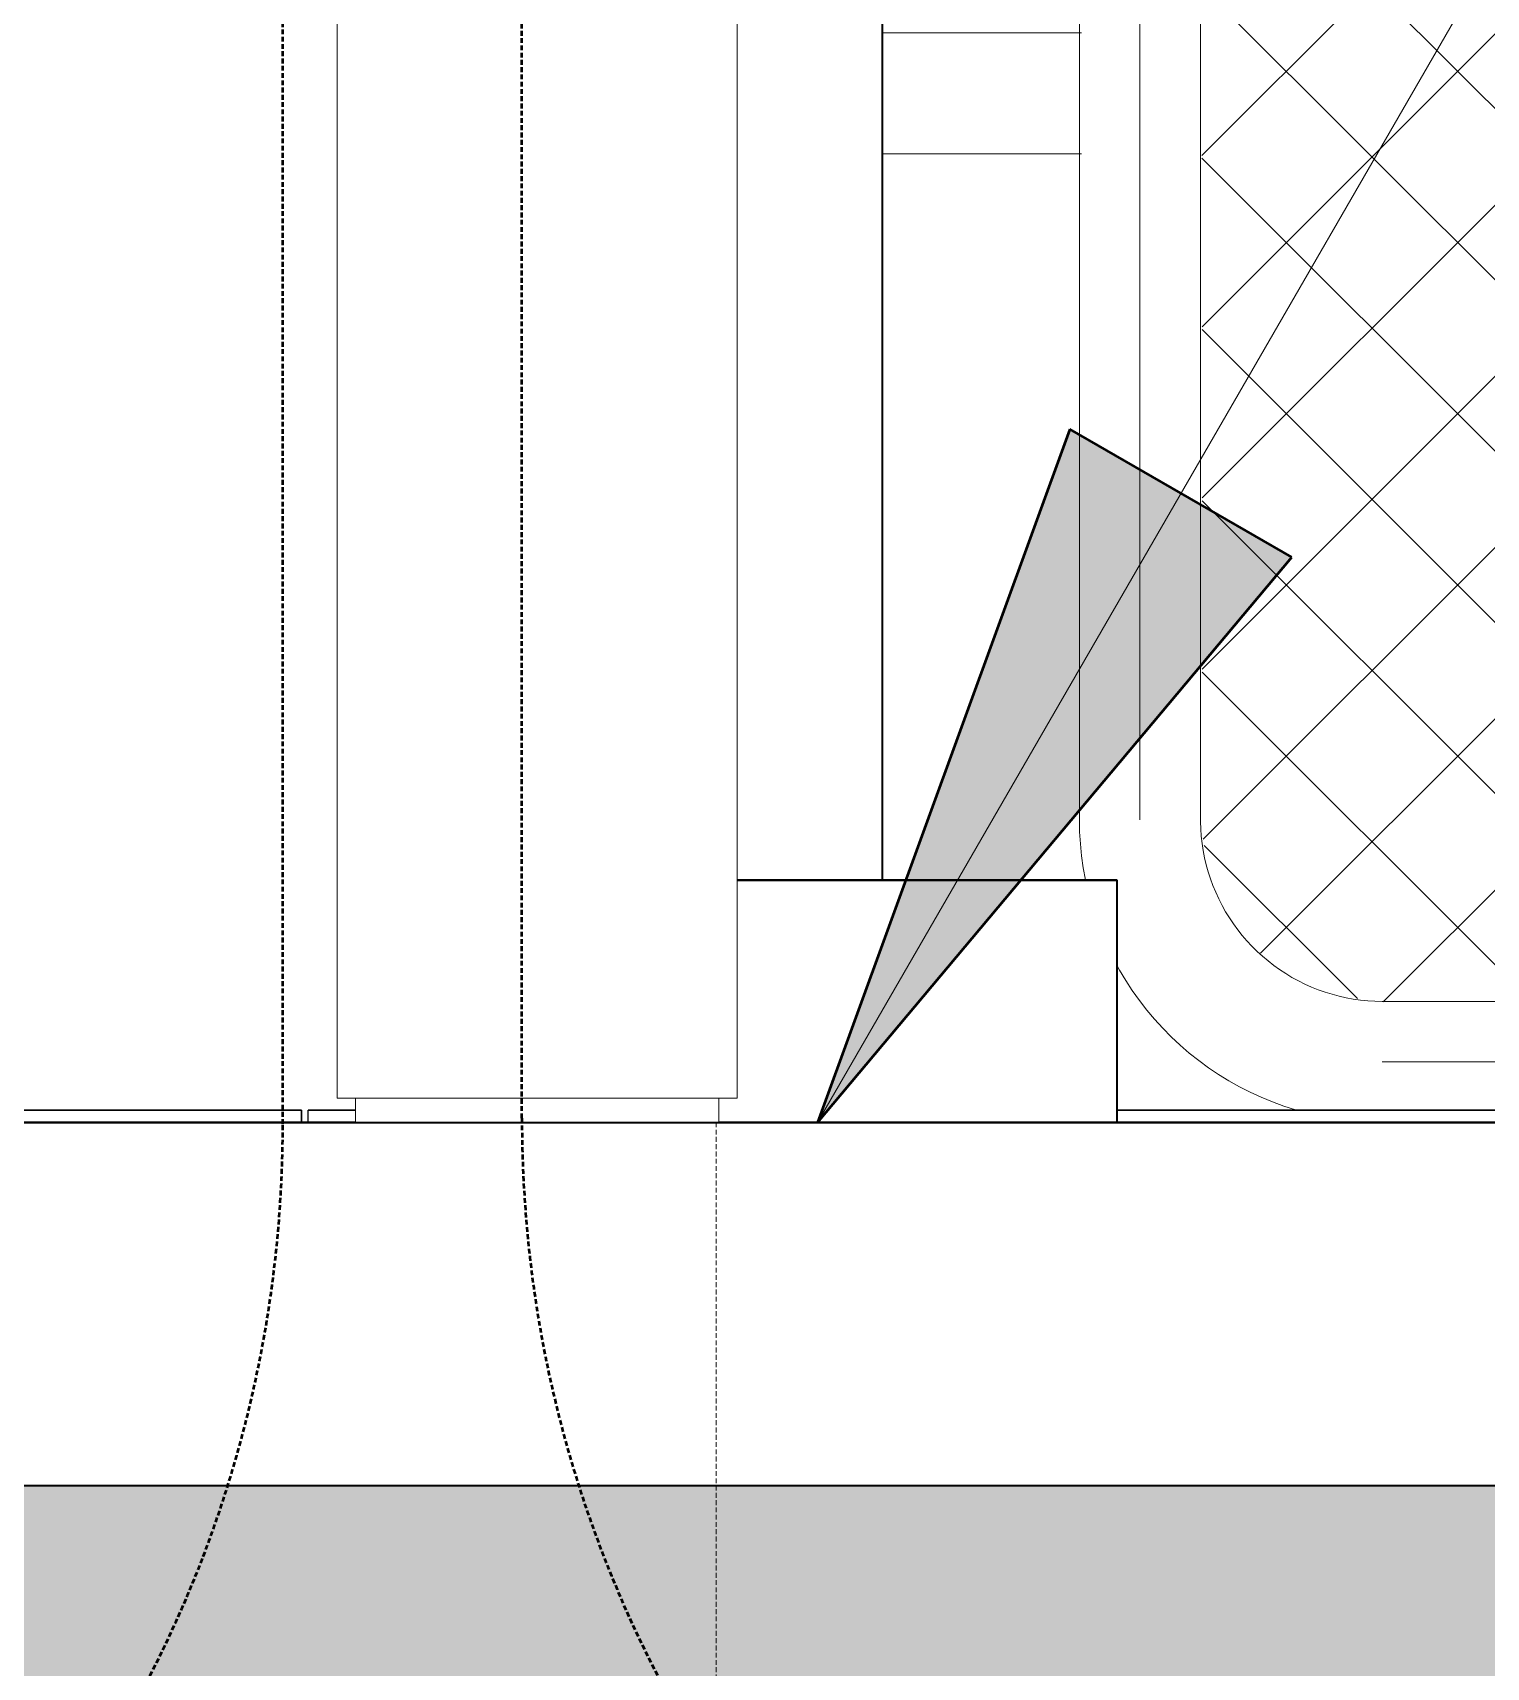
# Model space of a CAD drawing. Header units: millimetres. Extents: x -187664 to 435448, y -313239 to 299894.
# Drawn here: x 85293 to 85893, y -226670 to -225995 of the extents above; entities that cross this region are included whole.
import ezdxf

# ---------------------------------------------------------------- set-up
doc = ezdxf.new("R2010")
doc.units = ezdxf.units.MM
doc.linetypes.add('Centre', pattern=[31.749999999999996, 6.349999999999999, -4.7625, 15.875, -4.7625])
doc.linetypes.add('DPA_Hidden 50', pattern=[3, 2, -1])
doc.layers.add('000 - EXISTING_CANOPY_MAIN_COLOR_1', color=7, linetype='Continuous')
for name, color, linetype, lineweight in [('A-ANNO-SYMB', 7, 'Continuous', 9), ('A-COLS-E', 7, 'Continuous', 35), ('A-DETL', 7, 'Continuous', 70), ('A-DETL-GENF', 7, 'Continuous', 35), ('A-DETL-THIN', 7, 'Continuous', 25), ('A-FLOR-E', 7, 'Continuous', 35), ('A-FLOR-LEVL', 7, 'Continuous', 35), ('A-FLOR-LEVL-E', 7, 'Continuous', 35), ('A-GENM', 7, 'Continuous', 9), ('A-GLAZ-CURT', 7, 'Continuous', 9), ('E-LITE-EQPM', 7, 'Continuous', 35), ('G-ANNO-SPOR', 7, 'Continuous', 9), ('I-WALL-E', 7, 'Continuous', 35), ('WALL-E', 7, 'Continuous', 35)]:
    doc.layers.add(name, color=color, linetype=linetype, lineweight=lineweight)

# ---------------------------------------------------------------- blocks, each defined once
blk = doc.blocks.new('DPA_Rectangular - 300 x 300 mm-15427754-2150-01 ENTRANCE 1 ELEVATION 4')
at = {"layer": 'A-COLS-E', "color": 7}
for p, q in [((18053.66761571243, 101449.9999999999), (18050.89063421665, 101449.9999999999)), ((18050.89063421665, 101449.9999999999), (18053.66761571243, 101449.9999999999))]:
    blk.add_line(p, q, dxfattribs=at)
blk = doc.blocks.new('DPA_Rectangular - 550 x 300 mm-16845511-2150-01 ENTRANCE 1 ELEVATION 4')
at = {"layer": 'A-COLS-E', "color": 7}
for p, q in [((18053.66761571243, 101449.9999999999), (18050.89063421665, 101449.9999999999)), ((18050.89063421665, 101449.9999999999), (18053.66761571243, 101449.9999999999))]:
    blk.add_line(p, q, dxfattribs=at)
blk = doc.blocks.new('DPA_CP_Fence Type D - Fence Post Left w MRTA Logo-17948264-2150-01 ENTRANCE 1 ELEVATION 4')
at = {"layer": 'A-GLAZ-CURT'}
h = blk.add_hatch(dxfattribs=at)
h.set_pattern_fill('FP_8', style=0, pattern_type=2)
h.set_pattern_definition([(45, (18634.849, 101450), (-35.35533905932738, 35.35533905932738), []), (135, (18634.849, 101450), (-35.35533905932738, -35.35533905932737), [])])
h.paths.add_polyline_path([(18731.69146527338, 101499.8683475024), (18780.49290915128, 101500.9276661122), (18795.13334231465, 101503.6485511322), (18814.65391986581, 101513.0893305387), (18827.05593340379, 101523.8473805247), (18839.0412740998, 101540.6368213623), (18845.44745364517, 101556.2135366353), (18847.80894508606, 101575), (18847.80894508607, 102434.8975398161), (18706.74742907667, 102352.9999999588), (18634.84891532143, 102352.9999999409), (18803.67469691884, 102449.9999999827), (18634.84891532143, 102546.9999999587), (18706.67469689489, 102546.9999999587), (18847.80894508607, 102465.0958884992), (18846.97868437359, 103330.8857964769), (18844.04320410116, 103347.421714858), (18835.04589583849, 103366.3720809648), (18823.82991206373, 103379.3786408153), (18811.06989213226, 103389.6741639318), (18791.46375595314, 103397.7701610567), (18770.7326203757, 103400.1316524976), (18491.13474157783, 103399.3013917851), (18474.59882319628, 103396.3659115127), (18455.70781615127, 103387.4135667532), (18442.64189723904, 103376.1526194753), (18431.56121239356, 103361.5203577563), (18424.25037699765, 103343.7864633647), (18421.88888555675, 103314.3987514178), (18422.71914626918, 101569.1142035235), (18425.65462654165, 101552.578285142), (18434.65193480432, 101533.6279190352), (18445.86791857908, 101520.6213591847), (18460.50018029798, 101509.5406743392), (18478.23407468966, 101502.2298389433), (18497.02053805434, 101499.8683475024), (18712.17088772222, 101499.8683475024)])
at = {"layer": 'A-GLAZ-CURT', "color": 7}
for p, q in [((18372.02053805433, 103325), (18372.02053805433, 101575)), ((18397.02053805432, 103324.9999999999), (18397.02053805432, 101574.9999999999)), ((18422.02053805434, 101575), (18422.02053805434, 103325)), ((18397.02053805432, 101574.9999999999), (18397.02053805432, 102449.3356129233)), ((18290.71554272503, 101899.9999999999), (18372.17873957512, 101899.9999999999)), ((18372.87239239709, 101899.9999999999), (18290.71554272503, 101899.9999999999)), ((18397.02053805432, 101899.9999999999), (18397.02053805432, 101849.9999999999)), ((18397.02053805432, 101849.9999999999), (18397.02053805432, 101899.9999999999)), ((18372.1544008796, 101849.9999999999), (18290.72281569992, 101849.9999999999)), ((18290.72281569992, 101849.9999999999), (18372.87239239709, 101849.9999999999)), ((18772.67729258848, 101500), (18497.02053805434, 101500)), ((18727.99728888997, 101474.9999999999), (18497.02053805432, 101474.9999999999)), ((18497.02053805432, 101474.9999999999), (18727.99728888997, 101474.9999999999))]:
    blk.add_line(p, q, dxfattribs=at)
at = {"layer": 'A-GLAZ-CURT', "color": 7, "flags": 128}
for points in [[(18372.02053805433, 101575), (18372.12052472172, 101570.0013332267), (18372.42032476651, 101565.0106632539), (18372.9194585726, 101560.0359740889), (18373.61712763238, 101555.0852241732), (18374.51221582418, 101550.1663336506)], [(18497.02053805434, 101500), (18494.02133799034, 101500.0599920004), (18491.02693600665, 101500.2398720273), (18488.04212250767, 101500.539352311), (18485.07167255827, 101500.9579537468), (18482.12033824471, 101501.4950066619), (18479.19284107231, 101502.1496518861), (18476.29386441204, 101502.9208421267), (18473.42804600813, 101503.8073436438), (18470.5999705587, 101504.8077382242), (18467.81416238119, 101505.9204254498), (18465.07507817439, 101507.1436252585), (18462.38709988873, 101508.4753807916), (18459.75452771606, 101509.9135615242), (18457.18157321028, 101511.455866674), (18454.67235254972, 101513.0998288818), (18452.23087995217, 101514.8428181587), (18449.86106125296, 101516.6820460937), (18447.56668765648, 101518.6145703144), (18445.35142967105, 101520.6372991944), (18443.21883123688, 101522.746996799), (18441.17230405653, 101524.9402880619), (18439.21512213692, 101527.2136641851), (18437.35041655161, 101529.5634882517), (18435.58117043177, 101531.9860010446), (18433.91021419375, 101534.4773270599), (18432.34022101109, 101537.0334807075), (18430.87370253798, 101539.650372687), (18429.51300489111, 101542.3238165292), (18428.26030489646, 101545.0495352945), (18427.1176066068, 101547.8231684143), (18426.08673809563, 101550.6402786671), (18425.16934853265, 101553.4963592776), (18424.36690554547, 101556.3868411261), (18423.6806928717, 101559.3071000581), (18423.11180830522, 101562.2524642825), (18422.66116193997, 101565.2182218446), (18422.32947471402, 101568.1996281652), (18422.11727725618, 101571.19191363), (18422.0249090371, 101574.1902912206), (18422.02053805434, 101575)], [(18387.6039535493, 101514.6091531244), (18388.54314059463, 101512.8899827695), (18391.11364917766, 101508.6017252599), (18393.85358619063, 101504.4196908256), (18396.7585683188, 101500.3505698297), (18399.82394821046, 101496.4008719977), (18403.04482191172, 101492.5769160036), (18406.41603671173, 101488.8848193612), (18409.93219938594, 101485.3304886375), (18413.58768482418, 101481.9196100036), (18417.37664502952, 101478.6576401376), (18421.2930184739, 101475.5497974954), (18425.33053979528, 101472.6010539624), (18429.48274982082, 101469.816126899), (18433.74300590025, 101467.1994715946), (18438.10449253263, 101464.7552741394), (18442.56023226975, 101462.4874447279), (18447.10309687856, 101460.3996114035), (18451.72581874475, 101458.4951142541), (18456.42100249949, 101456.7770000688), (18461.18113685035, 101455.2480174638)]]:
    blk.add_lwpolyline(points, dxfattribs=at)
blk = doc.blocks.new('Ramp - Ramp-15894419-2150-01 ENTRANCE 1 ELEVATION 4')
at = {"layer": '000 - EXISTING_CANOPY_MAIN_COLOR_1', "color": 7}
for p, q in [((18375.07211478806, 101549.9999999999), (18232.46645354898, 101549.9999999999)), ((18050.89063421666, 101449.9999999999), (18053.66761571243, 101449.9999999999))]:
    blk.add_line(p, q, dxfattribs=at)
blk = doc.blocks.new('BOLLARD - BOLLARD-17242057-2150-01 ENTRANCE 1 ELEVATION 4')
at = {"layer": 'A-GENM', "color": 7}
for p, q in [((18065.68477914526, 102410), (18065.68477914526, 101460)), ((18230.68477914526, 101460), (18230.68477914526, 102410)), ((18230.68477914524, 101459.9999999999), (18065.68477914524, 101459.9999999999)), ((18065.68477914524, 101459.9999999999), (18230.68477914524, 101459.9999999999)), ((18073.18477914526, 101460), (18073.18477914526, 101450)), ((18073.18477914524, 101459.9999999999), (18223.18477914524, 101459.9999999999)), ((18223.18477914524, 101459.9999999999), (18073.18477914524, 101459.9999999999)), ((18223.18477914525, 101450), (18223.18477914525, 101460))]:
    blk.add_line(p, q, dxfattribs=at)
blk = doc.blocks.new('BOLLARD - BOLLARD-V320-2150-01 ENTRANCE 1 ELEVATION 4')
at = {"layer": 'A-GENM', "color": 7}
for p, q in [((18091.63014410111, 101459.9999999999), (18067.46645354898, 101459.9999999999)), ((18067.46645354898, 101459.9999999999), (18091.63014410107, 101459.9999999999)), ((18074.96645354898, 101459.9999999999), (18091.37502215021, 101459.9999999999)), ((18091.37502215021, 101459.9999999999), (18074.96645354898, 101459.9999999999))]:
    blk.add_line(p, q, dxfattribs=at)
blk = doc.blocks.new('DPA_Drainage Gutter_Landscape_Type A - DPA_Drainage Gutter_Landscape_Type A-17901946-2150-01 ENTRANCE 1 ELEVATION 4')
at = {"layer": '000 - EXISTING_CANOPY_MAIN_COLOR_1', "color": 7}
for p, q in [((18050.89063421666, 101454.9999999999), (17880.49755683637, 101454.9999999999)), ((17880.49755683637, 101454.9999999999), (18050.89063421666, 101454.9999999999)), ((17880.49755683637, 101454.9999999999), (17889.89063421666, 101454.9999999999)), ((17889.89063421666, 101454.9999999999), (17880.49755683637, 101454.9999999999)), ((17880.49755683637, 101454.9999999999), (17889.89063421666, 101454.9999999999)), ((17889.89063421666, 101454.9999999999), (17880.49755683637, 101454.9999999999)), ((17880.49755683637, 101454.9999999999), (18043.89063421666, 101454.9999999999)), ((18043.89063421666, 101454.9999999999), (17880.49755683637, 101454.9999999999)), ((17880.49755683637, 101454.9999999999), (18043.89063421666, 101454.9999999999)), ((18043.89063421666, 101454.9999999999), (17880.49755683637, 101454.9999999999)), ((17896.89063421666, 101454.9999999999), (17909.89063421666, 101454.9999999999)), ((17909.89063421666, 101454.9999999999), (17896.89063421666, 101454.9999999999)), ((17896.89063421666, 101454.9999999999), (17909.89063421666, 101454.9999999999)), ((17909.89063421666, 101454.9999999999), (17896.89063421666, 101454.9999999999)), ((17916.89063421666, 101454.9999999999), (17929.89063421666, 101454.9999999999)), ((17929.89063421666, 101454.9999999999), (17916.89063421666, 101454.9999999999)), ((17916.89063421666, 101454.9999999999), (17929.89063421666, 101454.9999999999)), ((17929.89063421666, 101454.9999999999), (17916.89063421666, 101454.9999999999)), ((17936.89063421666, 101454.9999999999), (17949.89063421666, 101454.9999999999)), ((17949.89063421666, 101454.9999999999), (17936.89063421666, 101454.9999999999)), ((17936.89063421666, 101454.9999999999), (17949.89063421666, 101454.9999999999)), ((17949.89063421666, 101454.9999999999), (17936.89063421666, 101454.9999999999)), ((17956.89063421666, 101454.9999999999), (17969.89063421666, 101454.9999999999)), ((17969.89063421666, 101454.9999999999), (17956.89063421666, 101454.9999999999)), ((17956.89063421666, 101454.9999999999), (17969.89063421666, 101454.9999999999)), ((17969.89063421666, 101454.9999999999), (17956.89063421666, 101454.9999999999)), ((17976.89063421666, 101454.9999999999), (17989.89063421666, 101454.9999999999)), ((17989.89063421666, 101454.9999999999), (17976.89063421666, 101454.9999999999)), ((17976.89063421666, 101454.9999999999), (17989.89063421666, 101454.9999999999)), ((17989.89063421666, 101454.9999999999), (17976.89063421666, 101454.9999999999)), ((17996.89063421666, 101454.9999999999), (18009.89063421666, 101454.9999999999)), ((18009.89063421666, 101454.9999999999), (17996.89063421666, 101454.9999999999)), ((17996.89063421666, 101454.9999999999), (18009.89063421666, 101454.9999999999)), ((18009.89063421666, 101454.9999999999), (17996.89063421666, 101454.9999999999)), ((18016.89063421666, 101454.9999999999), (18029.89063421666, 101454.9999999999)), ((18029.89063421666, 101454.9999999999), (18016.89063421666, 101454.9999999999)), ((18016.89063421666, 101454.9999999999), (18029.89063421666, 101454.9999999999)), ((18029.89063421666, 101454.9999999999), (18016.89063421666, 101454.9999999999)), ((18036.89063421666, 101454.9999999999), (18043.89063421666, 101454.9999999999)), ((18043.89063421666, 101454.9999999999), (18036.89063421666, 101454.9999999999)), ((18036.89063421666, 101454.9999999999), (18043.89063421666, 101454.9999999999)), ((18043.89063421666, 101454.9999999999), (18036.89063421666, 101454.9999999999)), ((18050.89063421666, 101454.9999999999), (18050.89063421666, 101449.9999999999)), ((18050.89063421666, 101449.9999999999), (18050.89063421666, 101454.9999999999)), ((18073.3145299421, 101454.9999999999), (18053.66761571243, 101454.9999999999)), ((18053.66761571243, 101454.9999999999), (18073.3145299421, 101454.9999999999)), ((18053.66761571243, 101449.9999999999), (18053.66761571243, 101454.9999999999)), ((18053.66761571243, 101449.9999999999), (18053.66761571243, 101454.9999999999)), ((18060.66761571243, 101454.9999999999), (18067.66761571243, 101454.9999999999)), ((18067.66761571243, 101454.9999999999), (18060.66761571243, 101454.9999999999)), ((18060.66761571243, 101454.9999999999), (18067.66761571243, 101454.9999999999)), ((18067.66761571243, 101454.9999999999), (18060.66761571243, 101454.9999999999)), ((18060.66761571243, 101454.9999999999), (18073.3145299421, 101454.9999999999)), ((18073.3145299421, 101454.9999999999), (18060.66761571243, 101454.9999999999)), ((18060.66761571243, 101454.9999999999), (18073.3145299421, 101454.9999999999)), ((18073.3145299421, 101454.9999999999), (18060.66761571243, 101454.9999999999)), ((18648.66761571243, 101454.9999999999), (18387.60395354927, 101454.9999999999)), ((18387.60395354927, 101454.9999999999), (18648.66761571243, 101454.9999999999)), ((18387.60395354927, 101454.9999999999), (18641.66761571243, 101454.9999999999)), ((18641.66761571243, 101454.9999999999), (18387.60395354927, 101454.9999999999)), ((18387.60395354927, 101454.9999999999), (18641.66761571243, 101454.9999999999)), ((18641.66761571243, 101454.9999999999), (18387.60395354927, 101454.9999999999)), ((18394.66761571243, 101454.9999999999), (18407.66761571243, 101454.9999999999)), ((18407.66761571243, 101454.9999999999), (18394.66761571243, 101454.9999999999)), ((18394.66761571243, 101454.9999999999), (18407.66761571243, 101454.9999999999)), ((18407.66761571243, 101454.9999999999), (18394.66761571243, 101454.9999999999)), ((18414.66761571243, 101454.9999999999), (18427.66761571243, 101454.9999999999)), ((18427.66761571243, 101454.9999999999), (18414.66761571243, 101454.9999999999)), ((18414.66761571243, 101454.9999999999), (18427.66761571243, 101454.9999999999)), ((18427.66761571243, 101454.9999999999), (18414.66761571243, 101454.9999999999)), ((18434.66761571243, 101454.9999999999), (18447.66761571243, 101454.9999999999)), ((18447.66761571243, 101454.9999999999), (18434.66761571243, 101454.9999999999)), ((18434.66761571243, 101454.9999999999), (18447.66761571243, 101454.9999999999)), ((18447.66761571243, 101454.9999999999), (18434.66761571243, 101454.9999999999)), ((18454.66761571243, 101454.9999999999), (18467.66761571243, 101454.9999999999)), ((18467.66761571243, 101454.9999999999), (18454.66761571243, 101454.9999999999)), ((18454.66761571243, 101454.9999999999), (18467.66761571243, 101454.9999999999)), ((18467.66761571243, 101454.9999999999), (18454.66761571243, 101454.9999999999)), ((18474.66761571243, 101454.9999999999), (18487.66761571243, 101454.9999999999)), ((18487.66761571243, 101454.9999999999), (18474.66761571243, 101454.9999999999)), ((18474.66761571243, 101454.9999999999), (18487.66761571243, 101454.9999999999)), ((18487.66761571243, 101454.9999999999), (18474.66761571243, 101454.9999999999)), ((18494.66761571243, 101454.9999999999), (18507.66761571243, 101454.9999999999)), ((18507.66761571243, 101454.9999999999), (18494.66761571243, 101454.9999999999)), ((18494.66761571243, 101454.9999999999), (18507.66761571243, 101454.9999999999)), ((18507.66761571243, 101454.9999999999), (18494.66761571243, 101454.9999999999)), ((18514.66761571243, 101454.9999999999), (18527.66761571243, 101454.9999999999)), ((18527.66761571243, 101454.9999999999), (18514.66761571243, 101454.9999999999)), ((18514.66761571243, 101454.9999999999), (18527.66761571243, 101454.9999999999)), ((18527.66761571243, 101454.9999999999), (18514.66761571243, 101454.9999999999)), ((18534.66761571243, 101454.9999999999), (18547.66761571243, 101454.9999999999)), ((18547.66761571243, 101454.9999999999), (18534.66761571243, 101454.9999999999)), ((18534.66761571243, 101454.9999999999), (18547.66761571243, 101454.9999999999)), ((18547.66761571243, 101454.9999999999), (18534.66761571243, 101454.9999999999)), ((18554.66761571243, 101454.9999999999), (18567.66761571243, 101454.9999999999)), ((18567.66761571243, 101454.9999999999), (18554.66761571243, 101454.9999999999)), ((18554.66761571243, 101454.9999999999), (18567.66761571243, 101454.9999999999)), ((18567.66761571243, 101454.9999999999), (18554.66761571243, 101454.9999999999)), ((18574.66761571243, 101454.9999999999), (18587.66761571243, 101454.9999999999)), ((18587.66761571243, 101454.9999999999), (18574.66761571243, 101454.9999999999)), ((18574.66761571243, 101454.9999999999), (18587.66761571243, 101454.9999999999)), ((18587.66761571243, 101454.9999999999), (18574.66761571243, 101454.9999999999)), ((18594.66761571243, 101454.9999999999), (18607.66761571243, 101454.9999999999)), ((18607.66761571243, 101454.9999999999), (18594.66761571243, 101454.9999999999)), ((18594.66761571243, 101454.9999999999), (18607.66761571243, 101454.9999999999)), ((18607.66761571243, 101454.9999999999), (18594.66761571243, 101454.9999999999)), ((18614.66761571243, 101454.9999999999), (18627.66761571243, 101454.9999999999)), ((18627.66761571243, 101454.9999999999), (18614.66761571243, 101454.9999999999)), ((18614.66761571243, 101454.9999999999), (18627.66761571243, 101454.9999999999)), ((18627.66761571243, 101454.9999999999), (18614.66761571243, 101454.9999999999)), ((18634.66761571243, 101454.9999999999), (18641.66761571243, 101454.9999999999)), ((18641.66761571243, 101454.9999999999), (18634.66761571243, 101454.9999999999)), ((18634.66761571243, 101454.9999999999), (18641.66761571243, 101454.9999999999)), ((18641.66761571243, 101454.9999999999), (18634.66761571243, 101454.9999999999))]:
    blk.add_line(p, q, dxfattribs=at)
blk = doc.blocks.new('LUMINAIRE BOLLARD - LUMINAIRE BOLLARD-V322-2150-01 ENTRANCE 1 ELEVATION 4')
at = {"layer": 'A-GENM', "color": 7}
for p, q in [((18065.68477914526, 102410), (18065.68477914526, 101460)), ((18092.00972459433, 101459.9999999999), (18065.68477914524, 101459.9999999999)), ((18065.68477914524, 101459.9999999999), (18092.00972459431, 101459.9999999999)), ((18073.18477914526, 101460), (18073.18477914526, 101450)), ((18073.18477914524, 101459.9999999999), (18091.66184311666, 101459.9999999999)), ((18091.66184311667, 101459.9999999999), (18073.18477914524, 101459.9999999999))]:
    blk.add_line(p, q, dxfattribs=at)
blk = doc.blocks.new('ACM_L14 - LED Street Light Luminaire with Wide Light - PRA4-CB-8-V324-2150-01 ENTRANCE 1 ELEVATION 4')
at = {"layer": 'E-LITE-EQPM', "color": 7}
for p, q in [((18290.76645354911, 101550.0000000001), (18290.76645354911, 113450)), ((18230.63125426045, 101549.9999999999), (18290.76645354908, 101549.9999999999)), ((18290.76645354908, 101549.9999999999), (18230.63125426045, 101549.9999999999)), ((18301.29728753119, 101549.9999999999), (18230.6593346122, 101549.9999999999)), ((18230.65933461219, 101549.9999999999), (18387.60395354908, 101549.9999999999)), ((18387.60395354908, 101549.9999999999), (18302.34646979562, 101549.9999999999)), ((18387.6039535491, 101450), (18387.6039535491, 101550.0000000001)), ((18073.18477914523, 101449.9999999998), (17939.96645354919, 101449.9999999998)), ((17939.966453549, 101449.9999999998), (18073.18477914523, 101449.9999999998)), ((18301.29728753119, 101449.9999999999), (18223.16409317988, 101449.9999999999)), ((18223.16409317988, 101449.9999999999), (18301.29728753111, 101449.9999999999)), ((18539.96645354919, 101449.9999999998), (18223.18477914523, 101449.9999999998)), ((18223.18477914523, 101449.9999999998), (18539.966453549, 101449.9999999998)), ((18387.60395354908, 101449.9999999999), (18302.34646979562, 101449.9999999999)), ((18302.34646979563, 101449.9999999999), (18387.60395354908, 101449.9999999999))]:
    blk.add_line(p, q, dxfattribs=at)
blk = doc.blocks.new('ACM_L14 - LED Street Light Luminaire with Wide Light - PRA4-CB-8-V325-2150-01 ENTRANCE 1 ELEVATION 4')
at = {"layer": 'E-LITE-EQPM', "color": 7}
for p, q in [((18290.76645354929, 101550.0000000001), (18290.76645354929, 113450)), ((18230.63125426046, 101549.9999999999), (18290.76645354927, 101549.9999999999)), ((18290.76645354927, 101549.9999999999), (18230.63125426045, 101549.9999999999)), ((18301.29728753138, 101549.9999999999), (18230.6593346122, 101549.9999999999)), ((18230.6593346122, 101549.9999999999), (18301.2972875313, 101549.9999999999)), ((18387.60395354927, 101549.9999999999), (18302.3464697956, 101549.9999999999)), ((18302.34646979562, 101549.9999999999), (18387.60395354927, 101549.9999999999)), ((18387.60395354929, 101450), (18387.60395354929, 101550.0000000001)), ((18073.18477914524, 101449.9999999998), (17939.96645354938, 101449.9999999998)), ((17939.96645354919, 101449.9999999998), (18073.18477914524, 101449.9999999998)), ((18301.29728753138, 101449.9999999999), (18223.16409317988, 101449.9999999999)), ((18223.16409317988, 101449.9999999999), (18301.2972875313, 101449.9999999999)), ((18539.96645354938, 101449.9999999998), (18223.18477914523, 101449.9999999998)), ((18223.18477914523, 101449.9999999998), (18539.96645354919, 101449.9999999998)), ((18387.60395354927, 101449.9999999999), (18302.3464697956, 101449.9999999999)), ((18302.34646979562, 101449.9999999999), (18387.60395354927, 101449.9999999999))]:
    blk.add_line(p, q, dxfattribs=at)
blk = doc.blocks.new('DPA_AN_Callout - DPA_AN_Callout-15536224-2150-01 ENTRANCE 1 ELEVATION 4')
at = {"layer": 'A-DETL-GENF', "color": 7, "linetype": 'DPA_Hidden 50', "lineweight": 50}
blk.add_line((18141.89917162443, 101451.7447277777), (18141.89917162443, 103862.1422612712), dxfattribs=at)
blk.add_arc((18641.89917162443, 101451.7447277777), 499.9999999999982, 180.0000000000002, 269.9999999999994, dxfattribs=at)

msp = doc.modelspace()

# ---------------------------------------------------------------- hatches: boundary and pattern name
at = {"layer": 'A-DETL-GENF', "lineweight": 9}
h = msp.add_hatch(dxfattribs=at)
h.set_pattern_fill('FP_13', style=0, pattern_type=2)
h.set_pattern_definition([(45, (67238.42701450754, -327895.1980510335), (0, 449.0128060534577), [317.5, -317.5]), (45, (67154.23801450753, -327811.0100510335), (0, 449.0128060534577), [317.5, -317.5]), (45, (67070.05001450756, -327726.8210510334), (0, 449.0128060534577), [317.5, -317.5]), (135, (67070.05001450756, -327670.6870510335), (-449.0128060534577, 2.842170943040401e-14), [317.5, -317.5]), (135, (67154.23801450753, -327586.4990510335), (-449.0128060534577, 2.842170943040401e-14), [317.5, -317.5]), (135, (67238.42701450754, -327502.3110510334), (-449.0128060534577, 2.842170943040401e-14), [317.5, -317.5])])
h.paths.add_polyline_path([(60826.16372296885, -228646.2824919345), (100801.9779047595, -228646.2824919345), (100801.9779047595, -226595.1980510334), (74524.65336052429, -226595.1980510334), (74524.65336052429, -226745.1980510334), (61790.1107637032, -226745.1980510334), (61790.1107637032, -226595.1980510334), (60826.16372296885, -226595.1980510334), (60826.16372296885, -227395.3645866056)])
at = {"layer": 'G-ANNO-SPOR', "lineweight": 50}
msp.add_hatch(color=7, dxfattribs=at).paths.add_polyline_path([(85616.55042558078, -226445.1980510336), (85812.3615086119, -226211.8394893615), (85720.73932666385, -226158.9413979501)])

# ---------------------------------------------------------------- linework, layer by layer
at = {"layer": 'A-ANNO-SYMB', "color": 7, "linetype": 'DPA_Hidden 50', "lineweight": 50}
msp.add_line((85395.81345985965, -226445.8739184607), (85395.81345985965, -219291.1756849272), dxfattribs=at)
msp.add_arc((84895.81345985965, -226445.8739184607), 500, 270, 0, dxfattribs=at)
at = {"layer": 'A-DETL', "color": 7, "linetype": 'DPA_Hidden 50', "lineweight": 9}
msp.add_line((85574.64655256186, -226445.1980510336), (85574.64655256174, -227945.1980510336), dxfattribs=at)
at = {"layer": 'A-DETL-THIN', "color": 7}
msp.add_line((100801.9779047595, -226595.1980510335), (74524.65336052429, -226595.1980510335), dxfattribs=at)
at = {"layer": 'A-FLOR-E', "color": 7}
for p, q in [((85727.69812929568, -226345.1980510336), (85585.09246805655, -226345.1980510336)), ((85585.09246805655, -226345.1980510336), (85727.69812929568, -226345.1980510336)), ((78660.14691309335, -226445.1980510336), (86491.28146578844, -226445.1980510336)), ((85425.81079365285, -226445.1980510336), (84536.8697880257, -226445.1980510336)), ((84536.8697880257, -226445.1980510336), (85425.81079365285, -226445.1980510336)), ((85406.29363021995, -226445.1980510336), (85403.51664872417, -226445.1980510336)), ((85403.51664872417, -226445.1980510336), (85406.29363021995, -226445.1980510336)), ((85981.52304147738, -226445.1980510336), (85575.81079365285, -226445.1980510336)), ((85575.81079365285, -226445.1980510336), (85981.52304147738, -226445.1980510336)), ((86491.28146578844, -226595.1980510336), (81302.77175788705, -226595.1980510336))]:
    msp.add_line(p, q, dxfattribs=at)
at = {"layer": 'A-FLOR-LEVL', "color": 7, "linetype": 'Centre'}
msp.add_line((60861.21978274891, -226445.1980510336), (103364.1633817644, -226445.1980510336), dxfattribs=at)
at = {"layer": 'G-ANNO-SPOR', "color": 7}
msp.add_line((85616.55042558078, -226445.1980510336), (86320.85289179564, -225225.3103956533), dxfattribs=at)
at = {"layer": 'G-ANNO-SPOR', "color": 7, "lineweight": 50}
for p, q in [((85720.73932666385, -226158.9413979501), (85616.55042558078, -226445.1980510336)), ((85812.3615086119, -226211.8394893615), (85720.73932666385, -226158.9413979501)), ((85616.55042558078, -226445.1980510336), (85812.3615086119, -226211.8394893615))]:
    msp.add_line(p, q, dxfattribs=at)
at = {"layer": 'I-WALL-E', "color": 7}
for p, q in [((85403.51664872417, -226445.1980510336), (85406.29363021995, -226445.1980510336)), ((85406.29363021995, -226445.1980510336), (85403.51664872417, -226445.1980510336)), ((85406.29363021995, -226445.1980510336), (85403.51664872417, -226445.1980510336)), ((85403.51664872417, -226445.1980510336), (85406.29363021995, -226445.1980510336))]:
    msp.add_line(p, q, dxfattribs=at)
at = {"layer": 'WALL-E', "color": 7}
for p, q in [((85403.51664872417, -226445.1980510336), (85406.29363021995, -226445.1980510336)), ((85406.29363021995, -226445.1980510336), (85403.51664872417, -226445.1980510336))]:
    msp.add_line(p, q, dxfattribs=at)

# ---------------------------------------------------------------- block references
at = {"layer": 'A-COLS-E', "color": 7}
for name in ['DPA_Rectangular - 300 x 300 mm-15427754-2150-01 ENTRANCE 1 ELEVATION 4', 'DPA_Rectangular - 550 x 300 mm-16845511-2150-01 ENTRANCE 1 ELEVATION 4', 'DPA_Rectangular - 300 x 300 mm-15427754-2150-01 ENTRANCE 1 ELEVATION 4']:
    msp.add_blockref(name, (67352.62601450756, -327895.1980510335), dxfattribs=at)
at = {"layer": 'A-DETL-GENF', "color": 7}
msp.add_blockref('DPA_AN_Callout - DPA_AN_Callout-15536224-2150-01 ENTRANCE 1 ELEVATION 4', (67352.62601450756, -327895.1980510335), dxfattribs=at)
at = {"layer": 'A-FLOR-LEVL-E', "color": 7}
msp.add_blockref('Ramp - Ramp-15894419-2150-01 ENTRANCE 1 ELEVATION 4', (67352.62601450756, -327895.1980510335), dxfattribs=at)
at = {"layer": 'A-GENM', "color": 7}
for name in ['BOLLARD - BOLLARD-17242057-2150-01 ENTRANCE 1 ELEVATION 4', 'LUMINAIRE BOLLARD - LUMINAIRE BOLLARD-V322-2150-01 ENTRANCE 1 ELEVATION 4', 'BOLLARD - BOLLARD-V320-2150-01 ENTRANCE 1 ELEVATION 4', 'DPA_Drainage Gutter_Landscape_Type A - DPA_Drainage Gutter_Landscape_Type A-17901946-2150-01 ENTRANCE 1 ELEVATION 4']:
    msp.add_blockref(name, (67352.62601450756, -327895.1980510335), dxfattribs=at)
at = {"layer": 'A-GLAZ-CURT', "color": 7}
msp.add_blockref('DPA_CP_Fence Type D - Fence Post Left w MRTA Logo-17948264-2150-01 ENTRANCE 1 ELEVATION 4', (67352.62601450756, -327895.1980510335), dxfattribs=at)
at = {"layer": 'E-LITE-EQPM', "color": 7}
for name in ['ACM_L14 - LED Street Light Luminaire with Wide Light - PRA4-CB-8-V324-2150-01 ENTRANCE 1 ELEVATION 4', 'ACM_L14 - LED Street Light Luminaire with Wide Light - PRA4-CB-8-V325-2150-01 ENTRANCE 1 ELEVATION 4']:
    msp.add_blockref(name, (67352.62601450756, -327895.1980510335), dxfattribs=at)

doc.saveas('drawing.dxf')
